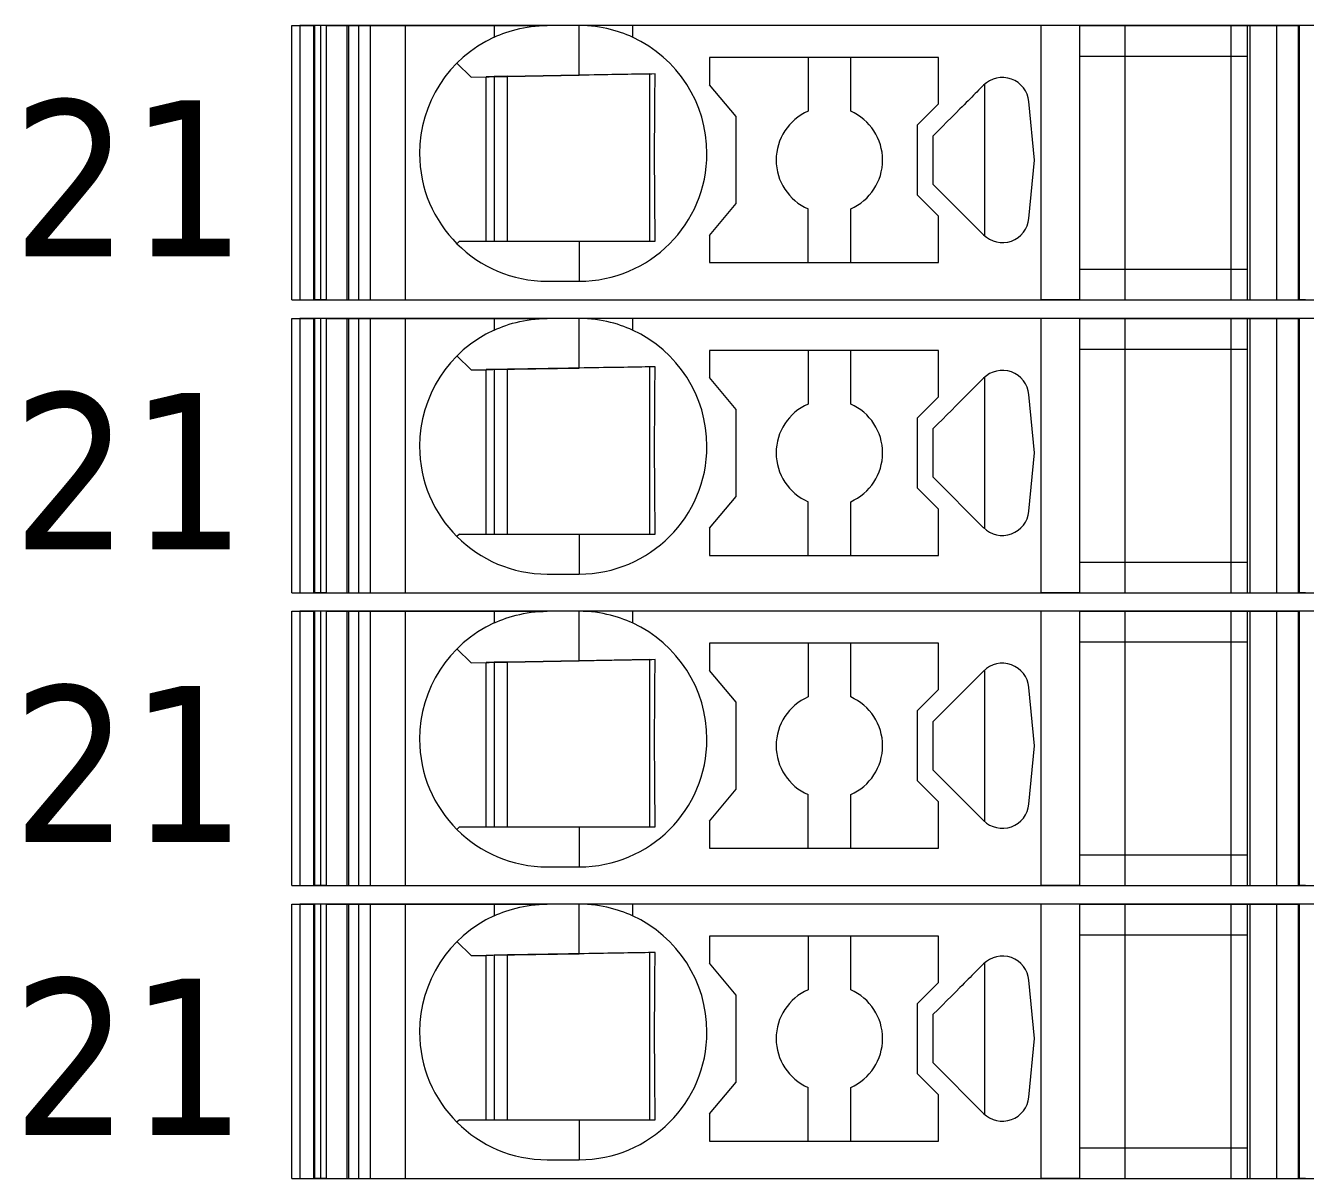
# Model space of a CAD drawing. Header units: millimetres. Extents: x 0 to 2100, y 0 to 1485.
# Drawn here: x 1216.85 to 1240.89, y 348.85 to 370.5 of the extents above; entities that cross this region are included whole.
import ezdxf
from ezdxf.enums import TextEntityAlignment as Align

# ---------------------------------------------------------------- set-up
doc = ezdxf.new("R2010")
doc.units = ezdxf.units.MM
for name, color, linetype, lineweight in [('EPLAN309', 5, 'Continuous', 5), ('EPLAN493', 5, 'Continuous', 5), ('MAIN-1', 7, 'Continuous', 5), ('MAIN-2', 7, 'Continuous', 5)]:
    doc.layers.add(name, color=color, linetype=linetype, lineweight=lineweight)
doc.styles.add('Tahoma', font='')
doc.styles.get('Tahoma').set_extended_font_data('Tahoma')

# ---------------------------------------------------------------- blocks, each defined once
blk = doc.blocks.new('EPLSYM_LibrarySPECIAL_Symbol12_Variant0_Placement8_78')
at = {"layer": 'EPLAN309', "lineweight": 13, "ltscale": 20}
blk.add_lwpolyline([(0, -5.15), (68.15, -5.15), (68.15, 0), (0, 0)], close=True, dxfattribs=at)
at = {"layer": 'EPLAN493', "color": 5, "style": 'Tahoma'}
blk.add_attdef('17_20450', text='', height=2.93475, dxfattribs=at).set_placement((0, -27.293475), align=Align.MIDDLE_RIGHT)
blk = doc.blocks.new('EPLSYM_LibrarySPECIAL_Symbol12_Variant0_Placement8_79')
at = {"layer": 'EPLAN309', "lineweight": 13, "ltscale": 20}
blk.add_lwpolyline([(0, -5.15), (68.15, -5.15), (68.15, 0), (0, 0)], close=True, dxfattribs=at)
at = {"layer": 'EPLAN493', "color": 5, "style": 'Tahoma'}
blk.add_attdef('17_20450', text='', height=2.93475, dxfattribs=at).set_placement((0, -27.293475), align=Align.MIDDLE_RIGHT)
blk = doc.blocks.new('EPLSYM_LibrarySPECIAL_Symbol12_Variant0_Placement8_80')
at = {"layer": 'EPLAN309', "lineweight": 13, "ltscale": 20}
blk.add_lwpolyline([(0, -5.15), (68.15, -5.15), (68.15, 0), (0, 0)], close=True, dxfattribs=at)
at = {"layer": 'EPLAN493', "color": 5, "style": 'Tahoma'}
blk.add_attdef('17_20450', text='', height=2.93475, dxfattribs=at).set_placement((0, -27.293475), align=Align.MIDDLE_RIGHT)
blk = doc.blocks.new('EPLSYM_LibrarySPECIAL_Symbol12_Variant0_Placement8_81')
at = {"layer": 'EPLAN309', "lineweight": 13, "ltscale": 20}
blk.add_lwpolyline([(0, -5.15), (68.15, -5.15), (68.15, 0), (0, 0)], close=True, dxfattribs=at)
at = {"layer": 'EPLAN493', "color": 5, "style": 'Tahoma'}
blk.add_attdef('17_20450', text='', height=2.93475, dxfattribs=at).set_placement((0, -27.293475), align=Align.MIDDLE_RIGHT)

msp = doc.modelspace()

# ---------------------------------------------------------------- linework, layer by layer
at = {"layer": 'MAIN-1'}
for p, q in [((1221.85, 370.5), (1222.284, 370.5)), ((1221.85, 365.35), (1221.85, 370.5)), ((1222.393, 370.5), (1222.284, 370.5)), ((1222.284, 365.35), (1222.284, 370.5)), ((1222.501, 370.5), (1222.393, 370.5)), ((1222.393, 365.35), (1222.393, 370.5)), ((1222.501, 370.5), (1225.65, 370.5)), ((1222.501, 365.35), (1222.501, 370.5)), ((1225.65, 370.5), (1226.65, 370.5)), ((1225.65, 370.5), (1225.65, 370.282)), ((1225.65, 370.282), (1225.702, 370.305)), ((1225.702, 370.305), (1225.756, 370.327)), ((1225.756, 370.327), (1225.813, 370.349)), ((1225.813, 370.349), (1225.872, 370.37)), ((1225.872, 370.37), (1225.933, 370.39)), ((1225.933, 370.39), (1225.997, 370.409)), ((1225.997, 370.409), (1226.063, 370.427)), ((1226.063, 370.427), (1226.131, 370.443)), ((1226.131, 370.443), (1226.201, 370.458)), ((1226.201, 370.458), (1226.272, 370.47)), ((1226.272, 370.47), (1226.346, 370.481)), ((1226.346, 370.481), (1226.421, 370.489)), ((1226.421, 370.489), (1226.497, 370.495)), ((1226.497, 370.495), (1226.573, 370.499)), ((1226.573, 370.499), (1226.65, 370.5)), ((1227.25, 370.5), (1226.65, 370.5)), ((1227.327, 370.499), (1227.25, 370.5)), ((1228.25, 370.5), (1227.25, 370.5)), ((1227.25, 369.568), (1227.25, 370.5)), ((1227.403, 370.495), (1227.327, 370.499)), ((1227.479, 370.489), (1227.403, 370.495)), ((1227.554, 370.481), (1227.479, 370.489)), ((1227.628, 370.47), (1227.554, 370.481)), ((1227.699, 370.458), (1227.628, 370.47)), ((1227.769, 370.443), (1227.699, 370.458)), ((1227.837, 370.427), (1227.769, 370.443)), ((1227.903, 370.409), (1227.837, 370.427)), ((1227.967, 370.39), (1227.903, 370.409)), ((1228.028, 370.37), (1227.967, 370.39)), ((1228.087, 370.349), (1228.028, 370.37)), ((1228.144, 370.327), (1228.087, 370.349)), ((1228.198, 370.305), (1228.144, 370.327)), ((1228.25, 370.282), (1228.198, 370.305)), ((1235.932, 370.5), (1228.25, 370.5)), ((1228.25, 370.5), (1228.25, 370.282)), ((1236.65, 370.5), (1235.932, 370.5)), ((1235.932, 365.35), (1235.932, 370.5)), ((1236.65, 370.5), (1239.8, 370.5)), ((1236.65, 370.5), (1236.65, 365.35)), ((1239.8, 370.5), (1240.35, 370.5)), ((1239.8, 370.5), (1239.8, 365.35)), ((1240.35, 370.5), (1240.784, 370.5)), ((1240.35, 370.5), (1240.35, 365.35)), ((1240.893, 370.5), (1240.784, 370.5)), ((1240.784, 365.35), (1240.784, 370.5)), ((1229.7, 369.9), (1229.7, 369.389)), ((1234, 369.9), (1229.7, 369.9)), ((1231.55, 369.9), (1231.55, 368.892)), ((1232.35, 368.892), (1232.35, 369.9)), ((1234, 369.029), (1234, 369.9)), ((1236.65, 369.925), (1239.8, 369.925)), ((1224.953, 369.797), (1225.217, 369.533)), ((1227.703, 369.576), (1227.618, 369.575)), ((1227.786, 369.577), (1227.703, 369.576)), ((1227.865, 369.579), (1227.786, 369.577)), ((1227.943, 369.58), (1227.865, 369.579)), ((1228.017, 369.581), (1227.943, 369.58)), ((1228.09, 369.582), (1228.017, 369.581)), ((1228.16, 369.584), (1228.09, 369.582)), ((1228.229, 369.585), (1228.16, 369.584)), ((1228.297, 369.586), (1228.229, 369.585)), ((1228.363, 369.587), (1228.297, 369.586)), ((1228.428, 369.588), (1228.363, 369.587)), ((1228.491, 369.589), (1228.428, 369.588)), ((1228.554, 369.59), (1228.491, 369.589)), ((1228.615, 369.591), (1228.554, 369.59)), ((1228.579, 366.45), (1228.579, 369.591)), ((1228.676, 369.592), (1228.615, 369.591)), ((1228.676, 369.522), (1228.676, 369.592)), ((1225.217, 369.533), (1227.25, 369.568)), ((1225.5, 366.45), (1225.5, 369.538)), ((1225.65, 369.54), (1225.65, 366.45)), ((1225.9, 366.45), (1225.9, 369.545)), ((1227.345, 369.57), (1227.25, 369.568)), ((1227.438, 369.571), (1227.345, 369.57)), ((1227.53, 369.573), (1227.438, 369.571)), ((1227.618, 369.575), (1227.53, 369.573)), ((1228.673, 369.303), (1228.674, 369.377)), ((1228.674, 369.377), (1228.675, 369.45)), ((1228.675, 369.45), (1228.676, 369.522)), ((1230.2, 368.793), (1229.7, 369.389)), ((1234.815, 369.347), (1234.784, 369.316)), ((1234.846, 369.379), (1234.815, 369.347)), ((1234.867, 369.398), (1234.867, 366.552)), ((1228.671, 369.07), (1228.672, 369.149)), ((1228.672, 369.149), (1228.673, 369.227)), ((1228.673, 369.227), (1228.673, 369.303)), ((1234.594, 369.126), (1234.558, 369.09)), ((1234.627, 369.159), (1234.594, 369.126)), ((1234.658, 369.191), (1234.627, 369.159)), ((1234.69, 369.222), (1234.658, 369.191)), ((1234.721, 369.253), (1234.69, 369.222)), ((1234.752, 369.285), (1234.721, 369.253)), ((1234.784, 369.316), (1234.752, 369.285)), ((1228.669, 368.817), (1228.67, 368.904)), ((1228.67, 368.988), (1228.671, 369.07)), ((1228.67, 368.904), (1228.67, 368.988)), ((1233.6, 368.629), (1234, 369.029)), ((1234.323, 368.856), (1234.242, 368.774)), ((1234.402, 368.934), (1234.323, 368.856)), ((1234.443, 368.975), (1234.402, 368.934)), ((1234.483, 369.015), (1234.443, 368.975)), ((1234.521, 369.053), (1234.483, 369.015)), ((1234.558, 369.09), (1234.521, 369.053)), ((1235.802, 367.975), (1235.698, 369.072)), ((1228.668, 368.632), (1228.669, 368.726)), ((1228.668, 368.534), (1228.668, 368.632)), ((1228.669, 368.726), (1228.669, 368.817)), ((1230.2, 367.157), (1230.2, 368.793)), ((1233.6, 368.629), (1233.6, 367.321)), ((1234.158, 368.69), (1234.072, 368.604)), ((1234.242, 368.774), (1234.158, 368.69)), ((1228.667, 368.431), (1228.668, 368.534)), ((1228.667, 368.324), (1228.667, 368.431)), ((1233.986, 368.518), (1233.9, 368.432)), ((1233.9, 368.302), (1233.9, 368.432)), ((1234.072, 368.604), (1233.986, 368.518)), ((1228.667, 368.213), (1228.667, 368.324)), ((1228.667, 368.1), (1228.667, 368.213)), ((1233.9, 368.171), (1233.9, 368.302)), ((1233.9, 368.04), (1233.9, 368.171)), ((1228.667, 367.979), (1228.667, 368.1)), ((1228.667, 367.861), (1228.667, 367.979)), ((1233.9, 367.91), (1233.9, 368.04)), ((1233.9, 367.779), (1233.9, 367.91)), ((1235.698, 366.878), (1235.802, 367.975)), ((1228.667, 367.747), (1228.667, 367.861)), ((1228.668, 367.638), (1228.667, 367.747)), ((1233.9, 367.648), (1233.9, 367.779)), ((1228.668, 367.534), (1228.668, 367.638)), ((1228.669, 367.434), (1228.668, 367.534)), ((1228.669, 367.339), (1228.669, 367.434)), ((1233.9, 367.518), (1233.9, 367.648)), ((1233.9, 367.518), (1234.846, 366.571)), ((1228.67, 367.248), (1228.669, 367.339)), ((1228.671, 367.159), (1228.67, 367.248)), ((1234, 366.921), (1233.6, 367.321)), ((1228.672, 367.073), (1228.671, 367.159)), ((1228.672, 366.99), (1228.672, 367.073)), ((1228.673, 366.908), (1228.672, 366.99)), ((1229.7, 366.561), (1230.2, 367.157)), ((1231.55, 366.05), (1231.55, 367.058)), ((1232.35, 366.05), (1232.35, 367.058)), ((1228.674, 366.829), (1228.673, 366.908)), ((1228.675, 366.75), (1228.674, 366.829)), ((1228.676, 366.674), (1228.675, 366.75)), ((1234, 366.05), (1234, 366.921)), ((1225, 366.45), (1224.953, 366.403)), ((1225, 366.45), (1227.25, 366.45)), ((1227.25, 366.45), (1227.342, 366.45)), ((1227.25, 366.45), (1227.25, 365.7)), ((1227.342, 366.45), (1227.433, 366.45)), ((1227.433, 366.45), (1227.523, 366.45)), ((1227.523, 366.45), (1227.61, 366.45)), ((1227.61, 366.45), (1227.695, 366.45)), ((1227.695, 366.45), (1227.778, 366.45)), ((1227.778, 366.45), (1227.858, 366.45)), ((1227.858, 366.45), (1227.936, 366.45)), ((1227.936, 366.45), (1228.011, 366.45)), ((1228.011, 366.45), (1228.085, 366.45)), ((1228.085, 366.45), (1228.157, 366.45)), ((1228.157, 366.45), (1228.226, 366.45)), ((1228.226, 366.45), (1228.295, 366.45)), ((1228.295, 366.45), (1228.361, 366.45)), ((1228.361, 366.45), (1228.427, 366.45)), ((1228.427, 366.45), (1228.491, 366.45)), ((1228.491, 366.45), (1228.555, 366.45)), ((1228.555, 366.45), (1228.617, 366.45)), ((1228.617, 366.45), (1228.678, 366.45)), ((1228.676, 366.598), (1228.676, 366.674)), ((1228.677, 366.524), (1228.676, 366.598)), ((1228.678, 366.45), (1228.677, 366.524)), ((1229.7, 366.561), (1229.7, 366.05)), ((1229.7, 366.05), (1234, 366.05)), ((1236.65, 365.925), (1239.8, 365.925)), ((1226.65, 365.7), (1227.25, 365.7)), ((1221.85, 365.35), (1222.284, 365.35)), ((1222.393, 365.35), (1222.284, 365.35)), ((1222.501, 365.35), (1222.393, 365.35)), ((1222.501, 365.35), (1235.932, 365.35)), ((1236.65, 365.35), (1235.932, 365.35)), ((1236.65, 365.35), (1239.8, 365.35)), ((1239.8, 365.35), (1240.35, 365.35)), ((1240.35, 365.35), (1240.784, 365.35)), ((1240.893, 365.35), (1240.784, 365.35)), ((1221.85, 365), (1222.284, 365)), ((1221.85, 359.85), (1221.85, 365)), ((1222.393, 365), (1222.284, 365)), ((1222.284, 359.85), (1222.284, 365)), ((1222.501, 365), (1222.393, 365)), ((1222.393, 359.85), (1222.393, 365)), ((1222.501, 365), (1225.65, 365)), ((1222.501, 359.85), (1222.501, 365)), ((1225.65, 365), (1226.65, 365)), ((1225.65, 365), (1225.65, 364.782)), ((1225.65, 364.782), (1225.702, 364.805)), ((1225.702, 364.805), (1225.756, 364.827)), ((1225.756, 364.827), (1225.813, 364.849)), ((1225.813, 364.849), (1225.872, 364.87)), ((1225.872, 364.87), (1225.933, 364.89)), ((1225.933, 364.89), (1225.997, 364.909)), ((1225.997, 364.909), (1226.063, 364.927)), ((1226.063, 364.927), (1226.131, 364.943)), ((1226.131, 364.943), (1226.201, 364.958)), ((1226.201, 364.958), (1226.272, 364.97)), ((1226.272, 364.97), (1226.346, 364.981)), ((1226.346, 364.981), (1226.421, 364.989)), ((1226.421, 364.989), (1226.497, 364.995)), ((1226.497, 364.995), (1226.573, 364.999)), ((1226.573, 364.999), (1226.65, 365)), ((1227.25, 365), (1226.65, 365)), ((1227.327, 364.999), (1227.25, 365)), ((1228.25, 365), (1227.25, 365)), ((1227.25, 364.068), (1227.25, 365)), ((1227.403, 364.995), (1227.327, 364.999)), ((1227.479, 364.989), (1227.403, 364.995)), ((1227.554, 364.981), (1227.479, 364.989)), ((1227.628, 364.97), (1227.554, 364.981)), ((1227.699, 364.958), (1227.628, 364.97)), ((1227.769, 364.943), (1227.699, 364.958)), ((1227.837, 364.927), (1227.769, 364.943)), ((1227.903, 364.909), (1227.837, 364.927)), ((1227.967, 364.89), (1227.903, 364.909)), ((1228.028, 364.87), (1227.967, 364.89)), ((1228.087, 364.849), (1228.028, 364.87)), ((1228.144, 364.827), (1228.087, 364.849)), ((1228.198, 364.805), (1228.144, 364.827)), ((1228.25, 364.782), (1228.198, 364.805)), ((1235.932, 365), (1228.25, 365)), ((1228.25, 365), (1228.25, 364.782)), ((1236.65, 365), (1235.932, 365)), ((1235.932, 359.85), (1235.932, 365)), ((1236.65, 365), (1239.8, 365)), ((1236.65, 365), (1236.65, 359.85)), ((1239.8, 365), (1240.35, 365)), ((1239.8, 365), (1239.8, 359.85)), ((1240.35, 365), (1240.784, 365)), ((1240.35, 365), (1240.35, 359.85)), ((1240.893, 365), (1240.784, 365)), ((1240.784, 359.85), (1240.784, 365)), ((1224.953, 364.297), (1225.217, 364.033)), ((1229.7, 364.4), (1229.7, 363.889)), ((1234, 364.4), (1229.7, 364.4)), ((1231.55, 364.4), (1231.55, 363.392)), ((1232.35, 363.392), (1232.35, 364.4)), ((1234, 363.529), (1234, 364.4)), ((1236.65, 364.425), (1239.8, 364.425)), ((1225.217, 364.033), (1227.25, 364.068)), ((1227.345, 364.07), (1227.25, 364.068)), ((1227.438, 364.071), (1227.345, 364.07)), ((1227.53, 364.073), (1227.438, 364.071)), ((1227.618, 364.075), (1227.53, 364.073)), ((1227.703, 364.076), (1227.618, 364.075)), ((1227.786, 364.077), (1227.703, 364.076)), ((1227.865, 364.079), (1227.786, 364.077)), ((1227.943, 364.08), (1227.865, 364.079)), ((1228.017, 364.081), (1227.943, 364.08)), ((1228.09, 364.082), (1228.017, 364.081)), ((1228.16, 364.084), (1228.09, 364.082)), ((1228.229, 364.085), (1228.16, 364.084)), ((1228.297, 364.086), (1228.229, 364.085)), ((1228.363, 364.087), (1228.297, 364.086)), ((1228.428, 364.088), (1228.363, 364.087)), ((1228.491, 364.089), (1228.428, 364.088)), ((1228.554, 364.09), (1228.491, 364.089)), ((1228.615, 364.091), (1228.554, 364.09)), ((1228.579, 360.95), (1228.579, 364.091)), ((1228.676, 364.092), (1228.615, 364.091)), ((1228.676, 364.022), (1228.676, 364.092)), ((1225.5, 360.95), (1225.5, 364.038)), ((1225.65, 364.04), (1225.65, 360.95)), ((1225.9, 360.95), (1225.9, 364.045)), ((1228.673, 363.803), (1228.674, 363.877)), ((1228.674, 363.877), (1228.675, 363.95)), ((1228.675, 363.95), (1228.676, 364.022)), ((1230.2, 363.293), (1229.7, 363.889)), ((1234.784, 363.816), (1234.752, 363.785)), ((1234.815, 363.847), (1234.784, 363.816)), ((1234.846, 363.879), (1234.815, 363.847)), ((1234.867, 363.898), (1234.867, 361.052)), ((1228.67, 363.488), (1228.671, 363.57)), ((1228.671, 363.57), (1228.672, 363.649)), ((1228.672, 363.649), (1228.673, 363.727)), ((1228.673, 363.727), (1228.673, 363.803)), ((1234.558, 363.59), (1234.521, 363.553)), ((1234.594, 363.626), (1234.558, 363.59)), ((1234.627, 363.659), (1234.594, 363.626)), ((1234.658, 363.691), (1234.627, 363.659)), ((1234.69, 363.722), (1234.658, 363.691)), ((1234.721, 363.753), (1234.69, 363.722)), ((1234.752, 363.785), (1234.721, 363.753)), ((1235.802, 362.475), (1235.698, 363.572)), ((1228.669, 363.317), (1228.67, 363.404)), ((1228.67, 363.404), (1228.67, 363.488)), ((1233.6, 363.129), (1234, 363.529)), ((1234.323, 363.356), (1234.242, 363.274)), ((1234.402, 363.434), (1234.323, 363.356)), ((1234.443, 363.475), (1234.402, 363.434)), ((1234.483, 363.515), (1234.443, 363.475)), ((1234.521, 363.553), (1234.483, 363.515)), ((1228.668, 363.132), (1228.669, 363.226)), ((1228.668, 363.034), (1228.668, 363.132)), ((1228.669, 363.226), (1228.669, 363.317)), ((1230.2, 361.657), (1230.2, 363.293)), ((1233.6, 363.129), (1233.6, 361.821)), ((1234.072, 363.104), (1233.986, 363.018)), ((1234.158, 363.19), (1234.072, 363.104)), ((1234.242, 363.274), (1234.158, 363.19)), ((1228.667, 362.931), (1228.668, 363.034)), ((1228.667, 362.824), (1228.667, 362.931)), ((1233.986, 363.018), (1233.9, 362.932)), ((1233.9, 362.802), (1233.9, 362.932)), ((1228.667, 362.713), (1228.667, 362.824)), ((1228.667, 362.6), (1228.667, 362.713)), ((1233.9, 362.671), (1233.9, 362.802)), ((1233.9, 362.54), (1233.9, 362.671)), ((1228.667, 362.479), (1228.667, 362.6)), ((1228.667, 362.361), (1228.667, 362.479)), ((1233.9, 362.41), (1233.9, 362.54)), ((1233.9, 362.279), (1233.9, 362.41)), ((1235.698, 361.378), (1235.802, 362.475)), ((1228.667, 362.247), (1228.667, 362.361)), ((1228.668, 362.138), (1228.667, 362.247)), ((1228.668, 362.034), (1228.668, 362.138)), ((1233.9, 362.148), (1233.9, 362.279)), ((1233.9, 362.018), (1233.9, 362.148)), ((1228.669, 361.934), (1228.668, 362.034)), ((1228.669, 361.839), (1228.669, 361.934)), ((1233.9, 362.018), (1234.846, 361.071)), ((1228.67, 361.748), (1228.669, 361.839)), ((1228.671, 361.659), (1228.67, 361.748)), ((1228.672, 361.573), (1228.671, 361.659)), ((1229.7, 361.061), (1230.2, 361.657)), ((1234, 361.421), (1233.6, 361.821)), ((1228.672, 361.49), (1228.672, 361.573)), ((1228.673, 361.408), (1228.672, 361.49)), ((1228.674, 361.329), (1228.673, 361.408)), ((1231.55, 360.55), (1231.55, 361.558)), ((1232.35, 360.55), (1232.35, 361.558)), ((1234, 360.55), (1234, 361.421)), ((1228.675, 361.25), (1228.674, 361.329)), ((1228.676, 361.174), (1228.675, 361.25)), ((1228.676, 361.098), (1228.676, 361.174)), ((1225, 360.95), (1224.953, 360.903)), ((1225, 360.95), (1227.25, 360.95)), ((1227.25, 360.95), (1227.342, 360.95)), ((1227.25, 360.95), (1227.25, 360.2)), ((1227.342, 360.95), (1227.433, 360.95)), ((1227.433, 360.95), (1227.523, 360.95)), ((1227.523, 360.95), (1227.61, 360.95)), ((1227.61, 360.95), (1227.695, 360.95)), ((1227.695, 360.95), (1227.778, 360.95)), ((1227.778, 360.95), (1227.858, 360.95)), ((1227.858, 360.95), (1227.936, 360.95)), ((1227.936, 360.95), (1228.011, 360.95)), ((1228.011, 360.95), (1228.085, 360.95)), ((1228.085, 360.95), (1228.157, 360.95)), ((1228.157, 360.95), (1228.226, 360.95)), ((1228.226, 360.95), (1228.295, 360.95)), ((1228.295, 360.95), (1228.361, 360.95)), ((1228.361, 360.95), (1228.427, 360.95)), ((1228.427, 360.95), (1228.491, 360.95)), ((1228.491, 360.95), (1228.555, 360.95)), ((1228.555, 360.95), (1228.617, 360.95)), ((1228.617, 360.95), (1228.678, 360.95)), ((1228.677, 361.024), (1228.676, 361.098)), ((1228.678, 360.95), (1228.677, 361.024)), ((1229.7, 361.061), (1229.7, 360.55)), ((1229.7, 360.55), (1234, 360.55)), ((1226.65, 360.2), (1227.25, 360.2)), ((1236.65, 360.425), (1239.8, 360.425)), ((1221.85, 359.85), (1222.284, 359.85)), ((1222.393, 359.85), (1222.284, 359.85)), ((1222.501, 359.85), (1222.393, 359.85)), ((1222.501, 359.85), (1235.932, 359.85)), ((1236.65, 359.85), (1235.932, 359.85)), ((1236.65, 359.85), (1239.8, 359.85)), ((1239.8, 359.85), (1240.35, 359.85)), ((1240.35, 359.85), (1240.784, 359.85)), ((1240.893, 359.85), (1240.784, 359.85)), ((1221.85, 359.5), (1222.284, 359.5)), ((1221.85, 354.35), (1221.85, 359.5)), ((1222.393, 359.5), (1222.284, 359.5)), ((1222.284, 354.35), (1222.284, 359.5)), ((1222.501, 359.5), (1222.393, 359.5)), ((1222.393, 354.35), (1222.393, 359.5)), ((1222.501, 359.5), (1225.65, 359.5)), ((1222.501, 354.35), (1222.501, 359.5)), ((1225.65, 359.5), (1226.65, 359.5)), ((1225.65, 359.5), (1225.65, 359.282)), ((1226.272, 359.47), (1226.346, 359.481)), ((1226.346, 359.481), (1226.421, 359.489)), ((1226.421, 359.489), (1226.497, 359.495)), ((1226.497, 359.495), (1226.573, 359.499)), ((1226.573, 359.499), (1226.65, 359.5)), ((1227.25, 359.5), (1226.65, 359.5)), ((1227.327, 359.499), (1227.25, 359.5)), ((1228.25, 359.5), (1227.25, 359.5)), ((1227.25, 358.568), (1227.25, 359.5)), ((1227.403, 359.495), (1227.327, 359.499)), ((1227.479, 359.489), (1227.403, 359.495)), ((1227.554, 359.481), (1227.479, 359.489)), ((1227.628, 359.47), (1227.554, 359.481)), ((1235.932, 359.5), (1228.25, 359.5)), ((1228.25, 359.5), (1228.25, 359.282)), ((1236.65, 359.5), (1235.932, 359.5)), ((1235.932, 354.35), (1235.932, 359.5)), ((1236.65, 359.5), (1239.8, 359.5)), ((1236.65, 359.5), (1236.65, 354.35)), ((1239.8, 359.5), (1240.35, 359.5)), ((1239.8, 359.5), (1239.8, 354.35)), ((1240.35, 359.5), (1240.784, 359.5)), ((1240.35, 359.5), (1240.35, 354.35)), ((1240.893, 359.5), (1240.784, 359.5)), ((1240.784, 354.35), (1240.784, 359.5)), ((1225.65, 359.282), (1225.702, 359.305)), ((1225.702, 359.305), (1225.756, 359.327)), ((1225.756, 359.327), (1225.813, 359.349)), ((1225.813, 359.349), (1225.872, 359.37)), ((1225.872, 359.37), (1225.933, 359.39)), ((1225.933, 359.39), (1225.997, 359.409)), ((1225.997, 359.409), (1226.063, 359.427)), ((1226.063, 359.427), (1226.131, 359.443)), ((1226.131, 359.443), (1226.201, 359.458)), ((1226.201, 359.458), (1226.272, 359.47)), ((1227.699, 359.458), (1227.628, 359.47)), ((1227.769, 359.443), (1227.699, 359.458)), ((1227.837, 359.427), (1227.769, 359.443)), ((1227.903, 359.409), (1227.837, 359.427)), ((1227.967, 359.39), (1227.903, 359.409)), ((1228.028, 359.37), (1227.967, 359.39)), ((1228.087, 359.349), (1228.028, 359.37)), ((1228.144, 359.327), (1228.087, 359.349)), ((1228.198, 359.305), (1228.144, 359.327)), ((1228.25, 359.282), (1228.198, 359.305)), ((1224.953, 358.797), (1225.217, 358.533)), ((1229.7, 358.9), (1229.7, 358.389)), ((1234, 358.9), (1229.7, 358.9)), ((1231.55, 358.9), (1231.55, 357.892)), ((1232.35, 357.892), (1232.35, 358.9)), ((1234, 358.029), (1234, 358.9)), ((1236.65, 358.925), (1239.8, 358.925)), ((1225.217, 358.533), (1227.25, 358.568)), ((1225.5, 355.45), (1225.5, 358.538)), ((1225.65, 358.54), (1225.65, 355.45)), ((1225.9, 355.45), (1225.9, 358.545)), ((1227.345, 358.57), (1227.25, 358.568)), ((1227.438, 358.571), (1227.345, 358.57)), ((1227.53, 358.573), (1227.438, 358.571)), ((1227.618, 358.575), (1227.53, 358.573)), ((1227.703, 358.576), (1227.618, 358.575)), ((1227.786, 358.577), (1227.703, 358.576)), ((1227.865, 358.579), (1227.786, 358.577)), ((1227.943, 358.58), (1227.865, 358.579)), ((1228.017, 358.581), (1227.943, 358.58)), ((1228.09, 358.582), (1228.017, 358.581)), ((1228.16, 358.584), (1228.09, 358.582)), ((1228.229, 358.585), (1228.16, 358.584)), ((1228.297, 358.586), (1228.229, 358.585)), ((1228.363, 358.587), (1228.297, 358.586)), ((1228.428, 358.588), (1228.363, 358.587)), ((1228.491, 358.589), (1228.428, 358.588)), ((1228.554, 358.59), (1228.491, 358.589)), ((1228.615, 358.591), (1228.554, 358.59)), ((1228.579, 355.45), (1228.579, 358.591)), ((1228.676, 358.592), (1228.615, 358.591)), ((1228.675, 358.45), (1228.676, 358.522)), ((1228.676, 358.522), (1228.676, 358.592)), ((1228.673, 358.303), (1228.674, 358.377)), ((1228.673, 358.227), (1228.673, 358.303)), ((1228.674, 358.377), (1228.675, 358.45)), ((1230.2, 357.793), (1229.7, 358.389)), ((1234.752, 358.285), (1234.721, 358.253)), ((1234.784, 358.316), (1234.752, 358.285)), ((1234.815, 358.347), (1234.784, 358.316)), ((1234.846, 358.379), (1234.815, 358.347)), ((1234.867, 358.398), (1234.867, 355.552)), ((1228.67, 357.988), (1228.671, 358.07)), ((1228.671, 358.07), (1228.672, 358.149)), ((1228.672, 358.149), (1228.673, 358.227)), ((1234.521, 358.053), (1234.483, 358.015)), ((1234.558, 358.09), (1234.521, 358.053)), ((1234.594, 358.126), (1234.558, 358.09)), ((1234.627, 358.159), (1234.594, 358.126)), ((1234.658, 358.191), (1234.627, 358.159)), ((1234.69, 358.222), (1234.658, 358.191)), ((1234.721, 358.253), (1234.69, 358.222)), ((1235.802, 356.975), (1235.698, 358.072)), ((1228.669, 357.817), (1228.67, 357.904)), ((1228.669, 357.726), (1228.669, 357.817)), ((1228.67, 357.904), (1228.67, 357.988)), ((1233.6, 357.629), (1234, 358.029)), ((1234.323, 357.856), (1234.242, 357.774)), ((1234.402, 357.934), (1234.323, 357.856)), ((1234.443, 357.975), (1234.402, 357.934)), ((1234.483, 358.015), (1234.443, 357.975)), ((1228.668, 357.632), (1228.669, 357.726)), ((1228.668, 357.534), (1228.668, 357.632)), ((1230.2, 356.157), (1230.2, 357.793)), ((1233.6, 357.629), (1233.6, 356.321)), ((1234.072, 357.604), (1233.986, 357.518)), ((1234.158, 357.69), (1234.072, 357.604)), ((1234.242, 357.774), (1234.158, 357.69)), ((1228.667, 357.431), (1228.668, 357.534)), ((1228.667, 357.324), (1228.667, 357.431)), ((1228.667, 357.213), (1228.667, 357.324)), ((1233.986, 357.518), (1233.9, 357.432)), ((1233.9, 357.302), (1233.9, 357.432)), ((1228.667, 357.1), (1228.667, 357.213)), ((1228.667, 356.979), (1228.667, 357.1)), ((1233.9, 357.171), (1233.9, 357.302)), ((1233.9, 357.04), (1233.9, 357.171)), ((1228.667, 356.861), (1228.667, 356.979)), ((1228.667, 356.747), (1228.667, 356.861)), ((1233.9, 356.91), (1233.9, 357.04)), ((1233.9, 356.779), (1233.9, 356.91)), ((1235.698, 355.878), (1235.802, 356.975)), ((1228.668, 356.638), (1228.667, 356.747)), ((1228.668, 356.534), (1228.668, 356.638)), ((1233.9, 356.648), (1233.9, 356.779)), ((1233.9, 356.518), (1233.9, 356.648)), ((1228.669, 356.434), (1228.668, 356.534)), ((1228.669, 356.339), (1228.669, 356.434)), ((1233.9, 356.518), (1234.846, 355.571)), ((1228.67, 356.248), (1228.669, 356.339)), ((1228.671, 356.159), (1228.67, 356.248)), ((1228.672, 356.073), (1228.671, 356.159)), ((1229.7, 355.561), (1230.2, 356.157)), ((1234, 355.921), (1233.6, 356.321)), ((1228.672, 355.99), (1228.672, 356.073)), ((1228.673, 355.908), (1228.672, 355.99)), ((1228.674, 355.829), (1228.673, 355.908)), ((1231.55, 355.05), (1231.55, 356.058)), ((1232.35, 355.05), (1232.35, 356.058)), ((1234, 355.05), (1234, 355.921)), ((1228.675, 355.75), (1228.674, 355.829)), ((1228.676, 355.674), (1228.675, 355.75)), ((1228.676, 355.598), (1228.676, 355.674)), ((1225, 355.45), (1224.953, 355.403)), ((1225, 355.45), (1227.25, 355.45)), ((1227.25, 355.45), (1227.342, 355.45)), ((1227.25, 355.45), (1227.25, 354.7)), ((1227.342, 355.45), (1227.433, 355.45)), ((1227.433, 355.45), (1227.523, 355.45)), ((1227.523, 355.45), (1227.61, 355.45)), ((1227.61, 355.45), (1227.695, 355.45)), ((1227.695, 355.45), (1227.778, 355.45)), ((1227.778, 355.45), (1227.858, 355.45)), ((1227.858, 355.45), (1227.936, 355.45)), ((1227.936, 355.45), (1228.011, 355.45)), ((1228.011, 355.45), (1228.085, 355.45)), ((1228.085, 355.45), (1228.157, 355.45)), ((1228.157, 355.45), (1228.226, 355.45)), ((1228.226, 355.45), (1228.295, 355.45)), ((1228.295, 355.45), (1228.361, 355.45)), ((1228.361, 355.45), (1228.427, 355.45)), ((1228.427, 355.45), (1228.491, 355.45)), ((1228.491, 355.45), (1228.555, 355.45)), ((1228.555, 355.45), (1228.617, 355.45)), ((1228.617, 355.45), (1228.678, 355.45)), ((1228.677, 355.524), (1228.676, 355.598)), ((1228.678, 355.45), (1228.677, 355.524)), ((1229.7, 355.561), (1229.7, 355.05)), ((1229.7, 355.05), (1234, 355.05)), ((1236.65, 354.925), (1239.8, 354.925)), ((1226.65, 354.7), (1227.25, 354.7)), ((1221.85, 354.35), (1222.284, 354.35)), ((1222.393, 354.35), (1222.284, 354.35)), ((1222.501, 354.35), (1222.393, 354.35)), ((1222.501, 354.35), (1235.932, 354.35)), ((1236.65, 354.35), (1235.932, 354.35)), ((1236.65, 354.35), (1239.8, 354.35)), ((1239.8, 354.35), (1240.35, 354.35)), ((1240.35, 354.35), (1240.784, 354.35)), ((1240.893, 354.35), (1240.784, 354.35)), ((1221.85, 354), (1222.284, 354)), ((1221.85, 348.85), (1221.85, 354)), ((1222.393, 354), (1222.284, 354)), ((1222.284, 348.85), (1222.284, 354)), ((1222.501, 354), (1222.393, 354)), ((1222.393, 348.85), (1222.393, 354)), ((1222.501, 354), (1225.65, 354)), ((1222.501, 348.85), (1222.501, 354)), ((1225.65, 354), (1226.65, 354)), ((1225.65, 354), (1225.65, 353.782)), ((1226.131, 353.943), (1226.201, 353.958)), ((1226.201, 353.958), (1226.272, 353.97)), ((1226.272, 353.97), (1226.346, 353.981)), ((1226.346, 353.981), (1226.421, 353.989)), ((1226.421, 353.989), (1226.497, 353.995)), ((1226.497, 353.995), (1226.573, 353.999)), ((1226.573, 353.999), (1226.65, 354)), ((1227.25, 354), (1226.65, 354)), ((1227.327, 353.999), (1227.25, 354)), ((1228.25, 354), (1227.25, 354)), ((1227.25, 353.068), (1227.25, 354)), ((1227.403, 353.995), (1227.327, 353.999)), ((1227.479, 353.989), (1227.403, 353.995)), ((1227.554, 353.981), (1227.479, 353.989)), ((1227.628, 353.97), (1227.554, 353.981)), ((1227.699, 353.958), (1227.628, 353.97)), ((1227.769, 353.943), (1227.699, 353.958)), ((1235.932, 354), (1228.25, 354)), ((1228.25, 354), (1228.25, 353.782)), ((1236.65, 354), (1235.932, 354)), ((1235.932, 348.85), (1235.932, 354)), ((1236.65, 354), (1239.8, 354)), ((1236.65, 354), (1236.65, 348.85)), ((1239.8, 354), (1240.35, 354)), ((1239.8, 354), (1239.8, 348.85)), ((1240.35, 354), (1240.784, 354)), ((1240.35, 354), (1240.35, 348.85)), ((1240.893, 354), (1240.784, 354)), ((1240.784, 348.85), (1240.784, 354)), ((1225.65, 353.782), (1225.702, 353.805)), ((1225.702, 353.805), (1225.756, 353.827)), ((1225.756, 353.827), (1225.813, 353.849)), ((1225.813, 353.849), (1225.872, 353.87)), ((1225.872, 353.87), (1225.933, 353.89)), ((1225.933, 353.89), (1225.997, 353.909)), ((1225.997, 353.909), (1226.063, 353.927)), ((1226.063, 353.927), (1226.131, 353.943)), ((1227.837, 353.927), (1227.769, 353.943)), ((1227.903, 353.909), (1227.837, 353.927)), ((1227.967, 353.89), (1227.903, 353.909)), ((1228.028, 353.87), (1227.967, 353.89)), ((1228.087, 353.849), (1228.028, 353.87)), ((1228.144, 353.827), (1228.087, 353.849)), ((1228.198, 353.805), (1228.144, 353.827)), ((1228.25, 353.782), (1228.198, 353.805)), ((1224.953, 353.297), (1225.217, 353.033)), ((1229.7, 353.4), (1229.7, 352.889)), ((1234, 353.4), (1229.7, 353.4)), ((1231.55, 353.4), (1231.55, 352.392)), ((1232.35, 352.392), (1232.35, 353.4)), ((1234, 352.529), (1234, 353.4)), ((1236.65, 353.425), (1239.8, 353.425)), ((1225.217, 353.033), (1227.25, 353.068)), ((1225.5, 349.95), (1225.5, 353.038)), ((1225.65, 353.04), (1225.65, 349.95)), ((1225.9, 349.95), (1225.9, 353.045)), ((1227.345, 353.07), (1227.25, 353.068)), ((1227.438, 353.071), (1227.345, 353.07)), ((1227.53, 353.073), (1227.438, 353.071)), ((1227.618, 353.075), (1227.53, 353.073)), ((1227.703, 353.076), (1227.618, 353.075)), ((1227.786, 353.077), (1227.703, 353.076)), ((1227.865, 353.079), (1227.786, 353.077)), ((1227.943, 353.08), (1227.865, 353.079)), ((1228.017, 353.081), (1227.943, 353.08)), ((1228.09, 353.082), (1228.017, 353.081)), ((1228.16, 353.084), (1228.09, 353.082)), ((1228.229, 353.085), (1228.16, 353.084)), ((1228.297, 353.086), (1228.229, 353.085)), ((1228.363, 353.087), (1228.297, 353.086)), ((1228.428, 353.088), (1228.363, 353.087)), ((1228.491, 353.089), (1228.428, 353.088)), ((1228.554, 353.09), (1228.491, 353.089)), ((1228.615, 353.091), (1228.554, 353.09)), ((1228.579, 349.95), (1228.579, 353.091)), ((1228.676, 353.092), (1228.615, 353.091)), ((1228.675, 352.95), (1228.676, 353.022)), ((1228.676, 353.022), (1228.676, 353.092)), ((1228.673, 352.803), (1228.674, 352.877)), ((1228.673, 352.727), (1228.673, 352.803)), ((1228.674, 352.877), (1228.675, 352.95)), ((1230.2, 352.293), (1229.7, 352.889)), ((1234.721, 352.753), (1234.69, 352.722)), ((1234.752, 352.785), (1234.721, 352.753)), ((1234.784, 352.816), (1234.752, 352.785)), ((1234.815, 352.847), (1234.784, 352.816)), ((1234.846, 352.879), (1234.815, 352.847)), ((1234.867, 352.898), (1234.867, 350.052)), ((1228.67, 352.488), (1228.671, 352.57)), ((1228.671, 352.57), (1228.672, 352.649)), ((1228.672, 352.649), (1228.673, 352.727)), ((1233.6, 352.129), (1234, 352.529)), ((1234.483, 352.515), (1234.443, 352.475)), ((1234.521, 352.553), (1234.483, 352.515)), ((1234.558, 352.59), (1234.521, 352.553)), ((1234.594, 352.626), (1234.558, 352.59)), ((1234.627, 352.659), (1234.594, 352.626)), ((1234.658, 352.691), (1234.627, 352.659)), ((1234.69, 352.722), (1234.658, 352.691)), ((1235.802, 351.475), (1235.698, 352.572)), ((1228.669, 352.317), (1228.67, 352.404)), ((1228.669, 352.226), (1228.669, 352.317)), ((1228.67, 352.404), (1228.67, 352.488)), ((1230.2, 350.657), (1230.2, 352.293)), ((1234.242, 352.274), (1234.158, 352.19)), ((1234.323, 352.356), (1234.242, 352.274)), ((1234.402, 352.434), (1234.323, 352.356)), ((1234.443, 352.475), (1234.402, 352.434)), ((1228.667, 351.931), (1228.668, 352.034)), ((1228.668, 352.132), (1228.669, 352.226)), ((1228.668, 352.034), (1228.668, 352.132)), ((1233.6, 352.129), (1233.6, 350.821)), ((1234.072, 352.104), (1233.986, 352.018)), ((1234.158, 352.19), (1234.072, 352.104)), ((1228.667, 351.824), (1228.667, 351.931)), ((1228.667, 351.713), (1228.667, 351.824)), ((1233.986, 352.018), (1233.9, 351.932)), ((1233.9, 351.802), (1233.9, 351.932)), ((1233.9, 351.671), (1233.9, 351.802)), ((1228.667, 351.6), (1228.667, 351.713)), ((1228.667, 351.479), (1228.667, 351.6)), ((1233.9, 351.54), (1233.9, 351.671)), ((1228.667, 351.361), (1228.667, 351.479)), ((1228.667, 351.247), (1228.667, 351.361)), ((1233.9, 351.41), (1233.9, 351.54)), ((1233.9, 351.279), (1233.9, 351.41)), ((1235.698, 350.378), (1235.802, 351.475)), ((1228.668, 351.138), (1228.667, 351.247)), ((1228.668, 351.034), (1228.668, 351.138)), ((1233.9, 351.148), (1233.9, 351.279)), ((1233.9, 351.018), (1233.9, 351.148)), ((1228.669, 350.934), (1228.668, 351.034)), ((1228.669, 350.839), (1228.669, 350.934)), ((1228.67, 350.748), (1228.669, 350.839)), ((1234, 350.421), (1233.6, 350.821)), ((1233.9, 351.018), (1234.846, 350.071)), ((1228.671, 350.659), (1228.67, 350.748)), ((1228.672, 350.573), (1228.671, 350.659)), ((1229.7, 350.061), (1230.2, 350.657)), ((1228.672, 350.49), (1228.672, 350.573)), ((1228.673, 350.408), (1228.672, 350.49)), ((1228.674, 350.329), (1228.673, 350.408)), ((1231.55, 349.55), (1231.55, 350.558)), ((1232.35, 349.55), (1232.35, 350.558)), ((1234, 349.55), (1234, 350.421)), ((1228.675, 350.25), (1228.674, 350.329)), ((1228.676, 350.174), (1228.675, 350.25)), ((1228.676, 350.098), (1228.676, 350.174)), ((1225, 349.95), (1224.953, 349.903)), ((1225, 349.95), (1227.25, 349.95)), ((1227.25, 349.95), (1227.342, 349.95)), ((1227.25, 349.95), (1227.25, 349.2)), ((1227.342, 349.95), (1227.433, 349.95)), ((1227.433, 349.95), (1227.523, 349.95)), ((1227.523, 349.95), (1227.61, 349.95)), ((1227.61, 349.95), (1227.695, 349.95)), ((1227.695, 349.95), (1227.778, 349.95)), ((1227.778, 349.95), (1227.858, 349.95)), ((1227.858, 349.95), (1227.936, 349.95)), ((1227.936, 349.95), (1228.011, 349.95)), ((1228.011, 349.95), (1228.085, 349.95)), ((1228.085, 349.95), (1228.157, 349.95)), ((1228.157, 349.95), (1228.226, 349.95)), ((1228.226, 349.95), (1228.295, 349.95)), ((1228.295, 349.95), (1228.361, 349.95)), ((1228.361, 349.95), (1228.427, 349.95)), ((1228.427, 349.95), (1228.491, 349.95)), ((1228.491, 349.95), (1228.555, 349.95)), ((1228.555, 349.95), (1228.617, 349.95)), ((1228.617, 349.95), (1228.678, 349.95)), ((1228.677, 350.024), (1228.676, 350.098)), ((1228.678, 349.95), (1228.677, 350.024)), ((1229.7, 350.061), (1229.7, 349.55)), ((1229.7, 349.55), (1234, 349.55)), ((1236.65, 349.425), (1239.8, 349.425)), ((1226.65, 349.2), (1227.25, 349.2)), ((1221.85, 348.85), (1222.284, 348.85)), ((1222.393, 348.85), (1222.284, 348.85)), ((1222.501, 348.85), (1222.393, 348.85)), ((1222.501, 348.85), (1235.932, 348.85)), ((1236.65, 348.85), (1235.932, 348.85)), ((1236.65, 348.85), (1239.8, 348.85)), ((1239.8, 348.85), (1240.35, 348.85)), ((1240.35, 348.85), (1240.784, 348.85)), ((1240.893, 348.85), (1240.784, 348.85))]:
    msp.add_line(p, q, dxfattribs=at)
for centre, radius, start, end in [((1226.65, 368.1), 2.4, 114.6244, 180), ((1227.25, 368.1), 2.4, 0, 65.3756), ((1235.2, 369.025), 0.5, 5.4404, 135), ((1231.95, 367.975), 1, 113.5782, 180), ((1231.95, 367.975), 1, 0, 66.4218), ((1226.65, 368.1), 2.4, 180, 270), ((1227.25, 368.1), 2.4, 270, 0), ((1231.95, 367.975), 1, 180, 246.4218), ((1231.95, 367.975), 1, 293.5782, 0), ((1235.2, 366.925), 0.5, 225, 354.5596), ((1226.65, 362.6), 2.4, 114.6244, 180), ((1227.25, 362.6), 2.4, 0, 65.3756), ((1235.2, 363.525), 0.5, 5.4404, 135), ((1231.95, 362.475), 1, 113.5782, 180), ((1231.95, 362.475), 1, 0, 66.4218), ((1226.65, 362.6), 2.4, 180, 270), ((1227.25, 362.6), 2.4, 270, 0), ((1231.95, 362.475), 1, 180, 246.4218), ((1231.95, 362.475), 1, 293.5782, 0), ((1235.2, 361.425), 0.5, 225, 354.5596), ((1226.65, 357.1), 2.4, 114.6244, 180), ((1227.25, 357.1), 2.4, 0, 65.3756), ((1235.2, 358.025), 0.5, 5.4404, 135), ((1231.95, 356.975), 1, 113.5782, 180), ((1231.95, 356.975), 1, 0, 66.4218), ((1226.65, 357.1), 2.4, 180, 270), ((1227.25, 357.1), 2.4, 270, 0), ((1231.95, 356.975), 1, 180, 246.4218), ((1231.95, 356.975), 1, 293.5782, 0), ((1235.2, 355.925), 0.5, 225, 354.5596), ((1226.65, 351.6), 2.4, 114.6244, 180), ((1227.25, 351.6), 2.4, 0, 65.3756), ((1235.2, 352.525), 0.5, 5.4404, 135), ((1231.95, 351.475), 1, 113.5782, 180), ((1231.95, 351.475), 1, 0, 66.4218), ((1226.65, 351.6), 2.4, 180, 270), ((1227.25, 351.6), 2.4, 270, 0), ((1231.95, 351.475), 1, 180, 246.4218), ((1231.95, 351.475), 1, 293.5782, 0), ((1235.2, 350.425), 0.5, 225, 354.5596)]:
    msp.add_arc(centre, radius, start, end, dxfattribs=at)
at = {"layer": 'MAIN-2'}
for p, q in [((1222.256, 370.5), (1222.256, 365.35)), ((1222.889, 365.35), (1222.889, 370.5)), ((1222.917, 370.5), (1222.917, 365.35)), ((1223.102, 370.5), (1223.102, 365.35)), ((1223.32, 370.5), (1223.32, 365.35)), ((1223.981, 370.5), (1223.981, 365.35)), ((1237.506, 365.35), (1237.506, 370.5)), ((1239.491, 370.5), (1239.491, 365.35)), ((1239.85, 370.5), (1239.85, 365.35)), ((1240.756, 370.5), (1240.756, 365.35)), ((1225.9, 369.553), (1228.579, 369.6)), ((1228.579, 369.6), (1228.676, 369.592)), ((1228.579, 369.591), (1228.579, 369.6)), ((1225.217, 369.533), (1225.5, 369.538)), ((1225.65, 369.542), (1225.5, 369.539)), ((1225.5, 369.539), (1225.5, 369.538)), ((1225.5, 369.538), (1225.5, 369.538)), ((1225.9, 369.548), (1225.65, 369.543)), ((1225.65, 369.542), (1225.65, 369.543)), ((1225.65, 369.542), (1225.65, 369.54)), ((1225.9, 369.548), (1225.9, 369.553)), ((1225.9, 369.545), (1225.9, 369.548)), ((1225.65, 366.45), (1225.65, 366.45)), ((1225.9, 366.45), (1225.9, 366.45)), ((1222.256, 365), (1222.256, 359.85)), ((1222.889, 359.85), (1222.889, 365)), ((1222.917, 365), (1222.917, 359.85)), ((1223.102, 365), (1223.102, 359.85)), ((1223.32, 365), (1223.32, 359.85)), ((1223.981, 365), (1223.981, 359.85)), ((1237.506, 359.85), (1237.506, 365)), ((1239.491, 365), (1239.491, 359.85)), ((1239.85, 365), (1239.85, 359.85)), ((1240.756, 365), (1240.756, 359.85)), ((1225.9, 364.048), (1225.65, 364.043)), ((1225.9, 364.053), (1228.579, 364.1)), ((1225.9, 364.048), (1225.9, 364.053)), ((1225.9, 364.045), (1225.9, 364.048)), ((1228.579, 364.1), (1228.676, 364.092)), ((1228.579, 364.091), (1228.579, 364.1)), ((1225.217, 364.033), (1225.5, 364.038)), ((1225.65, 364.042), (1225.5, 364.039)), ((1225.5, 364.039), (1225.5, 364.038)), ((1225.5, 364.038), (1225.5, 364.038)), ((1225.65, 364.042), (1225.65, 364.043)), ((1225.65, 364.042), (1225.65, 364.04)), ((1225.65, 360.95), (1225.65, 360.95)), ((1225.9, 360.95), (1225.9, 360.95)), ((1222.256, 359.5), (1222.256, 354.35)), ((1222.889, 354.35), (1222.889, 359.5)), ((1222.917, 359.5), (1222.917, 354.35)), ((1223.102, 359.5), (1223.102, 354.35)), ((1223.32, 359.5), (1223.32, 354.35)), ((1223.981, 359.5), (1223.981, 354.35)), ((1237.506, 354.35), (1237.506, 359.5)), ((1239.491, 359.5), (1239.491, 354.35)), ((1239.85, 359.5), (1239.85, 354.35)), ((1240.756, 359.5), (1240.756, 354.35)), ((1225.217, 358.533), (1225.5, 358.538)), ((1225.65, 358.542), (1225.5, 358.539)), ((1225.5, 358.539), (1225.5, 358.538)), ((1225.5, 358.538), (1225.5, 358.538)), ((1225.9, 358.548), (1225.65, 358.543)), ((1225.65, 358.542), (1225.65, 358.543)), ((1225.65, 358.542), (1225.65, 358.54)), ((1225.9, 358.553), (1228.579, 358.6)), ((1225.9, 358.548), (1225.9, 358.553)), ((1225.9, 358.545), (1225.9, 358.548)), ((1228.579, 358.6), (1228.676, 358.592)), ((1228.579, 358.591), (1228.579, 358.6)), ((1225.65, 355.45), (1225.65, 355.45)), ((1225.9, 355.45), (1225.9, 355.45)), ((1222.256, 354), (1222.256, 348.85)), ((1222.889, 348.85), (1222.889, 354)), ((1222.917, 354), (1222.917, 348.85)), ((1223.102, 354), (1223.102, 348.85)), ((1223.32, 354), (1223.32, 348.85)), ((1223.981, 354), (1223.981, 348.85)), ((1237.506, 348.85), (1237.506, 354)), ((1239.491, 354), (1239.491, 348.85)), ((1239.85, 354), (1239.85, 348.85)), ((1240.756, 354), (1240.756, 348.85)), ((1225.217, 353.033), (1225.5, 353.038)), ((1225.65, 353.042), (1225.5, 353.039)), ((1225.5, 353.039), (1225.5, 353.038)), ((1225.5, 353.038), (1225.5, 353.038)), ((1225.9, 353.048), (1225.65, 353.043)), ((1225.65, 353.042), (1225.65, 353.043)), ((1225.65, 353.042), (1225.65, 353.04)), ((1225.9, 353.053), (1228.579, 353.1)), ((1225.9, 353.048), (1225.9, 353.053)), ((1225.9, 353.045), (1225.9, 353.048)), ((1228.579, 353.1), (1228.676, 353.092)), ((1228.579, 353.091), (1228.579, 353.1)), ((1225.65, 349.95), (1225.65, 349.95)), ((1225.9, 349.95), (1225.9, 349.95))]:
    msp.add_line(p, q, dxfattribs=at)

# ---------------------------------------------------------------- block references
ref = msp.add_blockref('EPLSYM_LibrarySPECIAL_Symbol12_Variant0_Placement8_78', (1222, 370.5))
ref.add_attrib('17_20450', '21', dxfattribs={"layer": 'EPLAN493', "color": 5, "height": 2.9348, "style": 'Tahoma'}).set_placement((1221, 367.632), align=Align.MIDDLE_RIGHT)
ref = msp.add_blockref('EPLSYM_LibrarySPECIAL_Symbol12_Variant0_Placement8_79', (1222, 365))
ref.add_attrib('17_20450', '21', dxfattribs={"layer": 'EPLAN493', "color": 5, "height": 2.9348, "style": 'Tahoma'}).set_placement((1221, 362.132), align=Align.MIDDLE_RIGHT)
ref = msp.add_blockref('EPLSYM_LibrarySPECIAL_Symbol12_Variant0_Placement8_80', (1222, 359.5))
ref.add_attrib('17_20450', '21', dxfattribs={"layer": 'EPLAN493', "color": 5, "height": 2.9348, "style": 'Tahoma'}).set_placement((1221, 356.632), align=Align.MIDDLE_RIGHT)
ref = msp.add_blockref('EPLSYM_LibrarySPECIAL_Symbol12_Variant0_Placement8_81', (1222, 354))
ref.add_attrib('17_20450', '21', dxfattribs={"layer": 'EPLAN493', "color": 5, "height": 2.9348, "style": 'Tahoma'}).set_placement((1221, 351.132), align=Align.MIDDLE_RIGHT)

doc.saveas('drawing.dxf')
